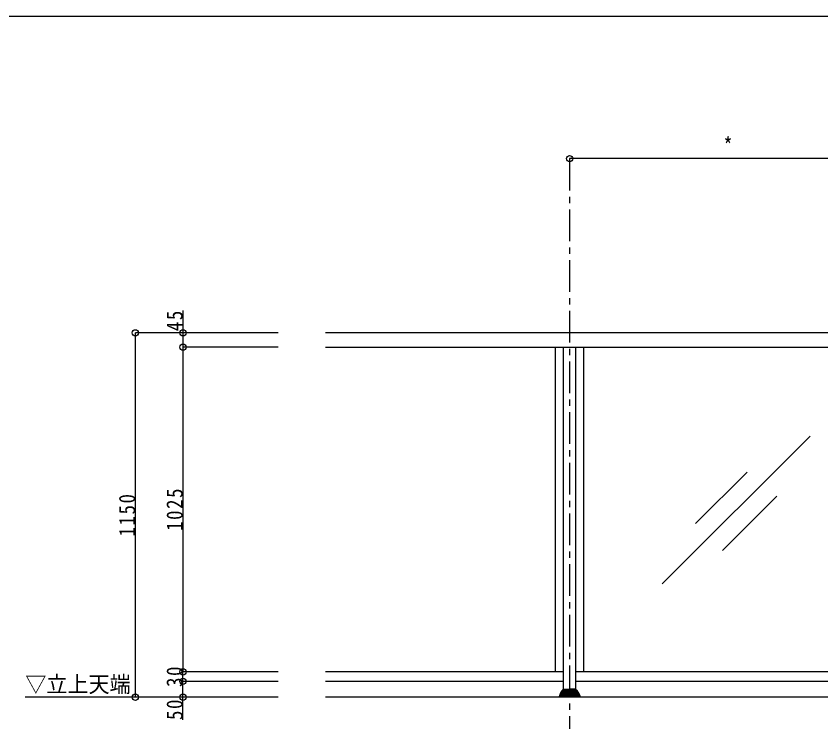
# Model space of a CAD drawing. Units: millimetres, scale not verified, with parts at other scales. Extents: x -1050 to 1050, y -742 to 742.
# Drawn here: x -334 to 301, y 120 to 682 of the extents above; entities that cross this region are included whole.
import ezdxf
from ezdxf.enums import TextEntityAlignment as Align

# ---------------------------------------------------------------- set-up
doc = ezdxf.new("R2010")
doc.units = ezdxf.units.MM
doc.header["$LTSCALE"] = 5
doc.linetypes.add('CHAIN1', pattern=[8, 5, -1, 1, -1])
doc.layers.add('1-5_図枠1_1', color=7, linetype='Continuous')
doc.layers.add('1-6_姿図', color=7, linetype='Continuous')
doc.styles.add('ＭＳ ゴシック', font='')
doc.styles.get('ＭＳ ゴシック').set_extended_font_data('MS Gothic')

# ---------------------------------------------------------------- blocks, each defined once
blk = doc.blocks.new('dimension_origin')
at = {"color": 0, "linetype": 'Continuous', "lineweight": -2}
blk.add_circle((0, 0), 1.25, dxfattribs=at)

msp = doc.modelspace()

# ---------------------------------------------------------------- linework, layer by layer
at = {"layer": '1-5_図枠1_1'}
msp.add_line((-990, 682.5), (703.535, 682.5), dxfattribs=at)
at = {"layer": '1-6_姿図', "linetype": 'CHAIN1'}
msp.add_line((102.5, 570), (102.5, 120), dxfattribs=at)
at = {"layer": '1-6_姿図'}
for p, q in [((352.5, 570), (102.5, 570)), ((-202.5, 450.15), (-202.5, 421.25)), ((-127.5, 432.5), (-240, 432.5)), ((-240, 145), (-240, 432.5)), ((872.5, 432.5), (-90, 432.5)), ((-127.5, 421.25), (-202.5, 421.25)), ((-202.5, 421.25), (-202.5, 165)), ((-90, 421.25), (872.5, 421.25)), ((91.5, 165), (91.5, 421.25)), ((97.75, 151.25), (97.75, 421.25)), ((107.25, 421.25), (107.25, 151.25)), ((113.5, 421.25), (113.5, 165)), ((175.598, 234.536), (292.202, 351.14)), ((201.83, 281.982), (242.496, 322.647)), ((223.043, 260.769), (265.969, 303.694)), ((-127.5, 165), (-202.5, 165)), ((-202.5, 157.5), (-202.5, 165)), ((97.75, 165), (-90, 165)), ((347.75, 165), (107.25, 165)), ((-127.5, 157.5), (-202.5, 157.5)), ((-202.5, 127.049), (-202.5, 157.5)), ((97.75, 157.5), (-90, 157.5)), ((347.75, 157.5), (107.25, 157.5)), ((94.441, 146.311), (94.441, 145.8)), ((94.687, 147.014), (94.687, 146.599)), ((94.687, 146.6), (102.5, 146.6)), ((95.005, 147.76), (95.005, 147.407)), ((95.005, 147.407), (102.5, 147.407)), ((95.408, 148.524), (95.408, 148.2)), ((95.408, 148.2), (102.5, 148.2)), ((95.86, 149.001), (102.5, 149.001)), ((95.924, 149.302), (95.924, 149.001)), ((96.382, 149.8), (102.5, 149.8)), ((96.573, 150.1), (96.573, 149.8)), ((97.027, 150.6), (102.5, 150.6)), ((97.25, 150.75), (97.25, 150.6)), ((97.75, 151.25), (102.5, 151.25)), ((107.25, 151.25), (102.5, 151.25)), ((107.973, 150.6), (102.5, 150.6)), ((108.618, 149.8), (102.5, 149.8)), ((109.14, 149.001), (102.5, 149.001)), ((109.592, 148.2), (102.5, 148.2)), ((109.995, 147.407), (102.5, 147.407)), ((110.313, 146.6), (102.5, 146.6)), ((107.75, 150.75), (107.75, 150.6)), ((108.427, 150.1), (108.427, 149.8)), ((109.076, 149.302), (109.076, 149.001)), ((109.592, 148.524), (109.592, 148.2)), ((109.995, 147.76), (109.995, 147.407)), ((110.313, 147.014), (110.313, 146.599)), ((110.559, 146.311), (110.559, 145.8)), ((-127.5, 145), (-326.963, 145)), ((877.5, 145), (-90, 145)), ((94.25, 145.482), (94.25, 145)), ((94.441, 145.8), (102.5, 145.8)), ((110.559, 145.8), (102.5, 145.8)), ((110.75, 145.482), (110.75, 145))]:
    msp.add_line(p, q, dxfattribs=at)
for centre, radius, start, end in [((94.744, 146.303), 0.303, 100.92102, 178.46143), ((95.056, 147.04), 0.37, 97.87545, 184.11221), ((95.42, 147.785), 0.415, 91.62275, 183.49063), ((95.873, 148.536), 0.466, 91.64474, 181.439), ((96.412, 149.312), 0.488, 86.57068, 181.25523), ((97.084, 150.089), 0.512, 86.56134, 178.79631), ((97.75, 150.75), 0.5, 90, 180), ((107.25, 150.75), 0.5, 0, 90), ((107.916, 150.089), 0.512, 1.20369, 93.43866), ((108.588, 149.312), 0.488, 358.74477, 93.42932), ((109.127, 148.536), 0.466, 358.561, 88.35526), ((109.58, 147.785), 0.415, 356.50937, 88.37725), ((109.944, 147.04), 0.37, 355.88779, 82.12455), ((110.256, 146.303), 0.303, 1.53857, 79.07898), ((94.614, 145.48), 0.364, 118.33625, 179.71056), ((110.386, 145.48), 0.364, 0.28944, 61.66375)]:
    msp.add_arc(centre, radius, start, end, dxfattribs=at)

# ---------------------------------------------------------------- block references
at = {"layer": '1-6_姿図', "xscale": 2, "yscale": 2}
for p, rotation in [((102.5, 570), 180), ((-240, 432.5), 90), ((-202.5, 432.5), 90), ((-202.5, 421.25), 270), ((-202.5, 421.25), 90), ((-202.5, 165), 270), ((-202.5, 165), 90), ((-202.5, 157.5), 90), ((-202.5, 157.5), 270), ((-240, 145), 270), ((-202.5, 145), 270)]:
    msp.add_blockref('dimension_origin', p, dxfattribs=dict(at, rotation=rotation))

# ---------------------------------------------------------------- texts
at = {"layer": '1-6_姿図', "style": 'ＭＳ ゴシック'}
for s, width, p in [('*', 0.85, (223.75, 570)), ('▽立上天端', 0.95, (-326.851, 145))]:
    msp.add_text(s, height=12.83, dxfattribs=dict(at, width=width)).set_placement(p, align=Align.BOTTOM_LEFT)
at = {"layer": '1-6_姿図', "char_height": 12.83, "attachment_point": 7, "rotation": 90, "style": 'ＭＳ ゴシック'}
for s, insert in [('\\T1.17;\\W0.85;45', (-202.5, 433.9)), ('\\T1.17;\\W0.85;1025', (-202.5, 276.25)), ('\\T1.17;\\W0.85;1150', (-240, 271.875)), ('\\T1.17;\\W0.85;30', (-202.5, 153.125)), ('\\T1.17;\\W0.85;50', (-202.5, 127.049))]:
    msp.add_mtext(s, dxfattribs=dict(at, insert=insert))

doc.saveas('drawing.dxf')
